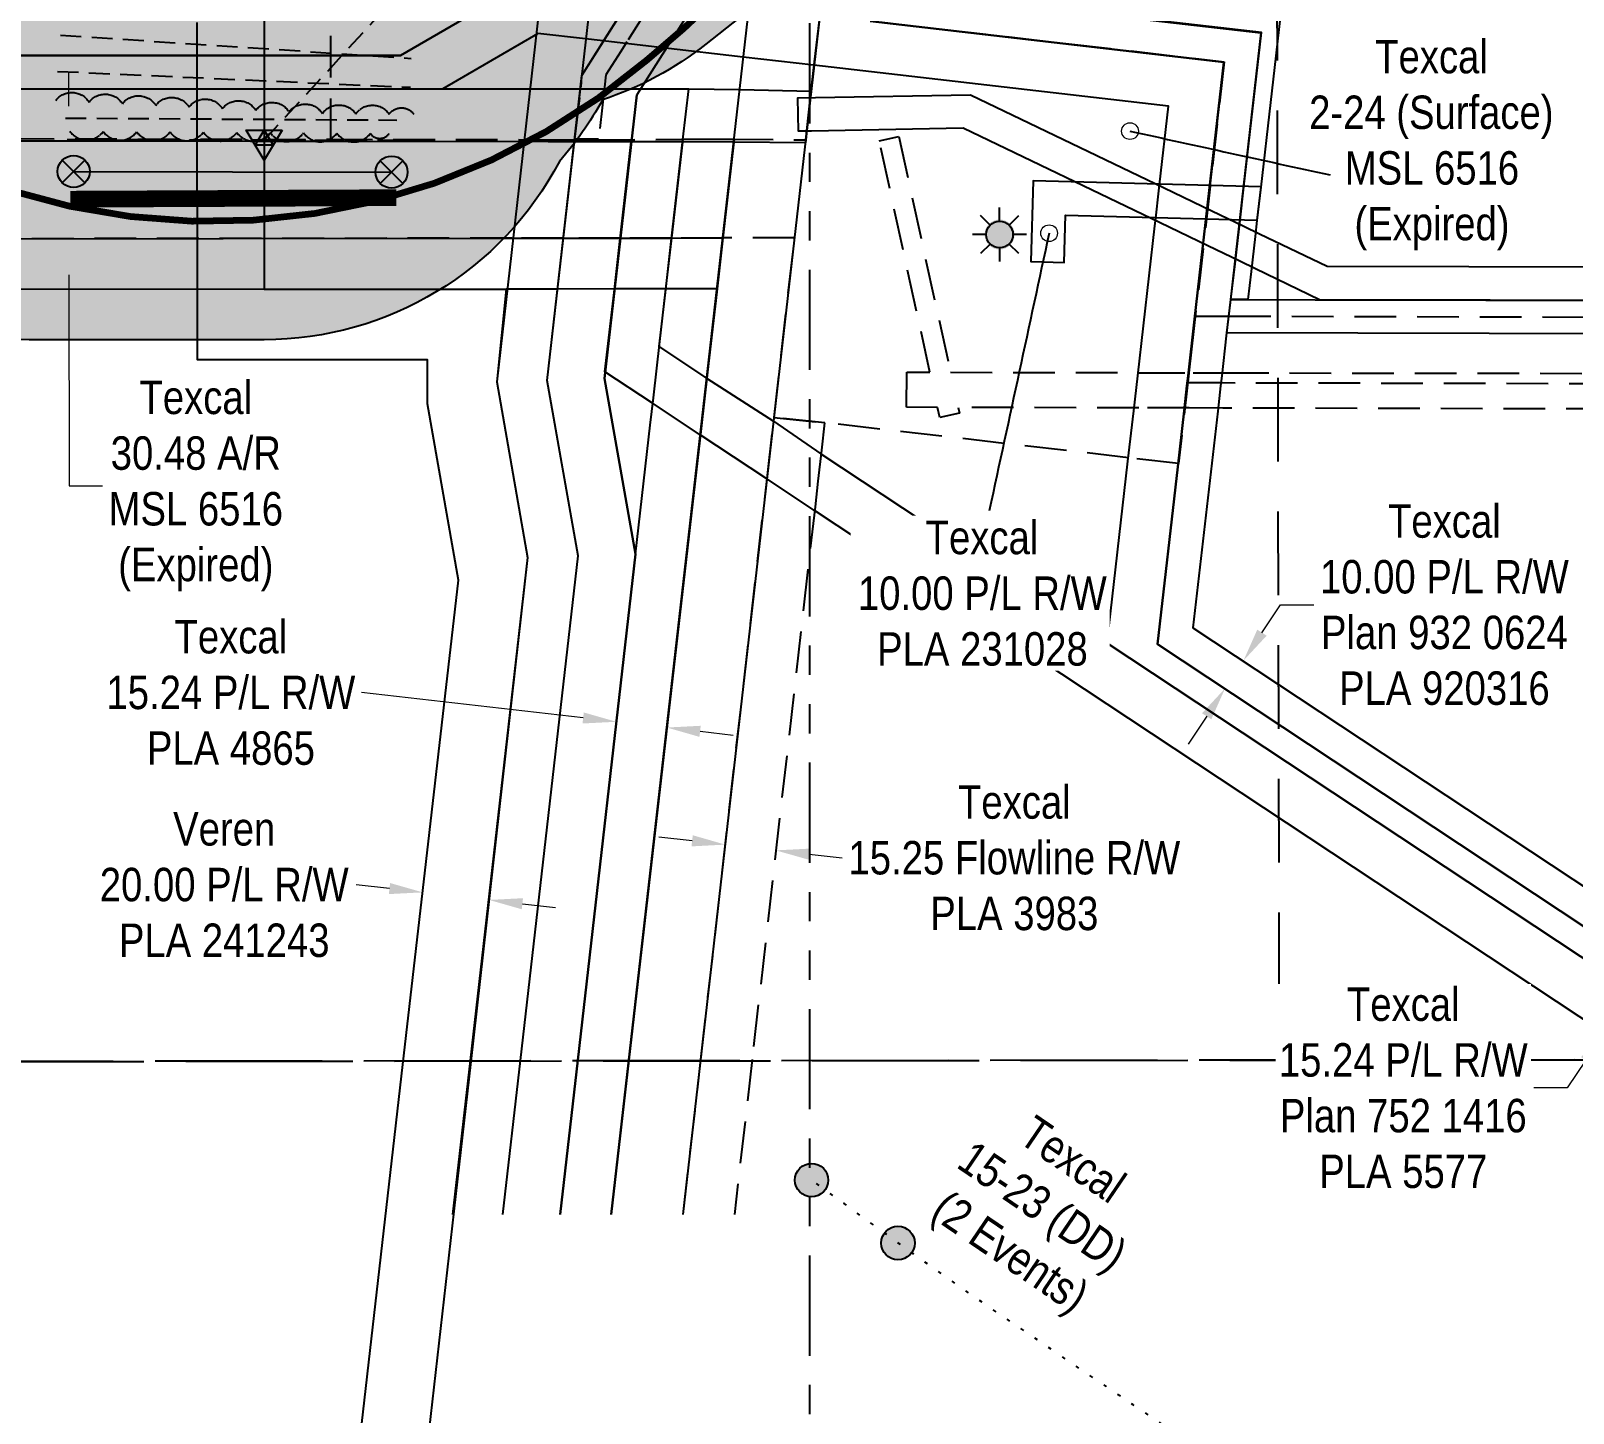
# Model space of a CAD drawing. Extents: x 9800 to 994249, y 5784337 to 6132765.
# Drawn here: x 508870.3 to 509331.9, y 6024641.9 to 6025055.5 of the extents above; entities that cross this region are included whole.
import ezdxf

# ---------------------------------------------------------------- set-up
doc = ezdxf.new("R2010")
doc.units = 0
doc.header["$LTSCALE"] = 5
doc.header["$PDSIZE"] = 0.5
for name, pattern in [('0', [1, 1, 0]), ('foc-ACCESSROAD', [3.75, 2.5, -1.25]), ('foc-BUFFER', [16.75, 15, -1.75]), ('foc-DOT', [1, 0.2, -0.8]), ('foc-DRILLPATH', [14.75, 6, -1.75, 1.75, -1.75, 1.75, -1.75]), ('foc-FLOWLINE', [3.75, 2.5, -1.25]), ('foc-LSD', [8, 5, -3]), ('foc-TIELINE', [1.875, 1.25, -0.625]), ('foc-UNSURVEYED', [12.5, 10, -2.5]), ('POWERLINE5', [7.8, 2.4, -0.6, 0.6, -0.6, 0.6, -0.6, 2.4]), ('UG_PIPE', [1.875, 1.25, -0.625])]:
    doc.linetypes.add(name, pattern=pattern)
doc.layers.get('Defpoints').update_dxf_attribs({"color": 9})
for name, color, linetype in [('ABADATA-DRILL-T', 8, 'Continuous'), ('AS-PIPE-UG', 44, 'UG_PIPE'), ('AS-POWER', 104, 'foc-POWER'), ('AS-POWER-EXISTING', 72, 'POWERLINE5'), ('AS-ROADS', 254, 'Continuous'), ('AUX-BUFFER', 7, 'foc-BUFFER'), ('C-AR', 13, 'foc-ACCESSROAD'), ('C-RW', 13, 'Continuous'), ('DETAIL-HZ-Existing', 8, 'foc-DOT'), ('DRILL-T', 8, 'Continuous'), ('F-AR', 190, 'foc-ACCESSROAD'), ('F-EZE', 190, 'foc-FLOWLINE'), ('F-FLOWLINE', 190, 'foc-FLOWLINE'), ('F-RW', 190, 'Continuous'), ('F-WS', 190, 'foc-ACCESSROAD'), ('L-MON', 1, 'Continuous'), ('L-SECTION-LSD', 7, 'foc-LSD'), ('L-TIE', 7, 'foc-TIELINE'), ('L-USEC', 7, 'foc-UNSURVEYED'), ('P-BUFFER-H 30m', 51, 'Continuous'), ('P-PDRILLPATH', 12, 'foc-DRILLPATH'), ('T-BUSH', 110, '0')]:
    doc.layers.add(name, color=color, linetype=linetype)
for name, color, linetype, lineweight in [('C-RW-T', 13, 'Continuous', 9), ('F-AR-T', 190, 'Continuous', 9), ('F-FLOWLINE-T', 190, 'Continuous', 9), ('F-RW-T', 190, 'Continuous', 9), ('F-WS-T', 190, 'Continuous', 9)]:
    doc.layers.add(name, color=color, linetype=linetype, lineweight=lineweight)
doc.styles.add('80CG', font='ARIALN.TTF', dxfattribs={"height": 10})
doc.styles.add('80L', font='ARIALN.TTF', dxfattribs={"height": 10})
doc.styles.add('foc-LtypeFont', font='ARIALN.TTF', dxfattribs={"height": 7.35})
doc.linetypes.add('foc-POWER', pattern='A,6,-1,["P",foc-LtypeFont,S=0.2,R=0,X=-0.625,Y=-0.75],-1.24,4', length=12.24)
doc.dimstyles.new('Compass 5 000', dxfattribs={"dimscale": 5, "dimtxt": 9, "dimasz": 2, "dimexe": 0.2, "dimexo": 0.0625, "dimgap": 0.5, "dimtad": 0, "dimtih": 1, "dimtoh": 1, "dimzin": 0, "dimdsep": 46, "dimtxsty": '80CG', "dimcen": 0.1, "dimse1": 1, "dimse2": 1, "dimclrd": 256, "dimclrt": 256, "dimaunit": 1, "dimadec": 4, "dimazin": 0, "dimtfac": 0.06, "dimtofl": 0, "dimtmove": 0, "dimatfit": 1, "dimfxl": 0.2, "dimtolj": 1, "dimtzin": 0, "dimlwd": -1, "dimarcsym": 0})

# ---------------------------------------------------------------- blocks, each defined once
blk = doc.blocks.new('POWERPOLE')
h = blk.add_hatch(color=255)
edge = h.paths.add_edge_path()
edge.add_arc((0, 0), 0.96, 0, 360)
at = {"linetype": 'Continuous'}
for p, q in [((0.679, -0.679), (-0.679, 0.679)), ((-0.679, -0.679), (0.679, 0.679))]:
    blk.add_line(p, q, dxfattribs=at)
blk.add_circle((0, 0), 0.96, dxfattribs=at)
blk = doc.blocks.new('*D483')
at = {"layer": 'Defpoints', "color": 0, "transparency": 16777216}
for p in [(509227.75, 6024858.76), (509263.73, 6024846.94), (509258.22, 6024838.61)]:
    blk.add_point(p, dxfattribs=at)
at = {"layer": 'F-RW-T', "transparency": 16777216}
for p, q in [((509238.78, 6024875.44), (509244.3, 6024883.78)), ((509244.3, 6024883.78), (509254.3, 6024883.78)), ((509222.24, 6024850.42), (509216.72, 6024842.08))]:
    blk.add_line(p, q, dxfattribs=at)
for points in [[(509237.39, 6024876.36), (509240.17, 6024874.52), (509233.27, 6024867.1)], [(509220.85, 6024851.34), (509223.63, 6024849.51), (509227.75, 6024858.76)]]:
    blk.add_solid(points, dxfattribs=at)
at = {"layer": 'F-RW-T', "transparency": 16777216, "insert": (509293.39, 6024883.78), "char_height": 10, "attachment_point": 5, "style": '80CG'}
blk.add_mtext('\\A1;Texcal\\P10.00 P/L R/W\\PPlan 932 0624\\PPLA 920316', dxfattribs=at)
blk = doc.blocks.new('*D484')
at = {"layer": 'Defpoints', "color": 0, "transparency": 16777216}
for p in [(509302.87, 6024809.06), (509298.46, 6024802.4), (509431.37, 6024724.05)]:
    blk.add_point(p, dxfattribs=at)
at = {"layer": 'F-RW-T', "transparency": 16777216}
for p, q in [((509436.89, 6024732.39), (509470.92, 6024783.83)), ((509470.92, 6024783.83), (509480.92, 6024783.83)), ((509421.44, 6024709.04), (509415.93, 6024700.7))]:
    blk.add_line(p, q, dxfattribs=at)
for points in [[(509435.5, 6024733.31), (509438.28, 6024731.47), (509431.37, 6024724.05)], [(509420.05, 6024709.96), (509422.83, 6024708.12), (509426.96, 6024717.38)]]:
    blk.add_solid(points, dxfattribs=at)
at = {"layer": 'F-RW-T', "transparency": 16777216, "insert": (509518.87, 6024783.83), "char_height": 10, "attachment_point": 5, "style": '80CG'}
blk.add_mtext('\\A1;Texcal\\P8.00 P/L R/W\\PPlan 922 1491\\PPLA 910421', dxfattribs=at)
blk = doc.blocks.new('*D486')
at = {"layer": 'Defpoints', "color": 0, "transparency": 16777216}
for p in [(509078.17, 6024812.02), (509075.44, 6024788.09), (509090.58, 6024786.37)]:
    blk.add_point(p, dxfattribs=at)
at = {"layer": 'F-FLOWLINE-T', "transparency": 16777216}
for p, q in [((509068.23, 6024813.15), (509058.3, 6024814.28)), ((509103.24, 6024809.16), (509113.18, 6024808.03))]:
    blk.add_line(p, q, dxfattribs=at)
for points in [[(509068.42, 6024814.81), (509068.04, 6024811.49), (509078.17, 6024812.02)], [(509103.43, 6024810.82), (509103.05, 6024807.51), (509093.31, 6024810.29)]]:
    blk.add_solid(points, dxfattribs=at)
at = {"layer": 'F-FLOWLINE-T', "transparency": 16777216, "insert": (509164.67, 6024808.03), "char_height": 10, "attachment_point": 5, "style": '80CG', "bg_fill": 3, "box_fill_scale": 1.1, "bg_fill_color": 256, "bg_fill_true_color": 13158600, "bg_fill_transparency": 0}
blk.add_mtext('\\A1;Texcal\\P15.25 Flowline R/W\\PPLA 3983', dxfattribs=at)
blk = doc.blocks.new('*D487')
at = {"layer": 'Defpoints', "color": 0, "transparency": 16777216}
for p in [(508995.93, 6025023.11), (508881.68, 6024992.49), (508995.96, 6024992.61)]:
    blk.add_point(p, dxfattribs=at)
at = {"layer": 'F-AR-T', "transparency": 16777216}
for p, q in [((508881.64, 6025033), (508881.63, 6025043)), ((508881.69, 6024982.49), (508881.75, 6024919.35)), ((508881.75, 6024919.35), (508891.75, 6024919.35))]:
    blk.add_line(p, q, dxfattribs=at)
for points in [[(508883.31, 6025033), (508879.97, 6025033), (508881.65, 6025023)], [(508883.36, 6024982.49), (508880.02, 6024982.49), (508881.68, 6024992.49)]]:
    blk.add_solid(points, dxfattribs=at)
at = {"layer": 'F-AR-T', "transparency": 16777216, "insert": (508919.67, 6024919.35), "char_height": 10, "attachment_point": 5, "style": '80CG'}
blk.add_mtext('\\A1;Texcal\\P30.48 A/R\\PMSL 6516\\P(Expired)', dxfattribs=at)
blk = doc.blocks.new('*D488')
at = {"layer": 'Defpoints', "color": 0, "transparency": 16777216}
for p in [(509060.67, 6024847.05), (509035.99, 6024765.11), (509051.11, 6024763.39)]:
    blk.add_point(p, dxfattribs=at)
at = {"layer": 'F-RW-T', "transparency": 16777216}
for p, q in [((509035.61, 6024849.92), (508969.26, 6024857.5)), ((509070.61, 6024845.92), (509080.54, 6024844.78))]:
    blk.add_line(p, q, dxfattribs=at)
for points in [[(509035.8, 6024851.57), (509035.42, 6024848.26), (509045.55, 6024848.78)], [(509070.8, 6024847.58), (509070.42, 6024844.26), (509060.67, 6024847.05)]]:
    blk.add_solid(points, dxfattribs=at)
at = {"layer": 'F-RW-T', "transparency": 16777216, "insert": (508930.17, 6024857.5), "char_height": 10, "attachment_point": 5, "style": '80CG'}
blk.add_mtext('\\A1;Texcal\\P15.24 P/L R/W\\PPLA 4865', dxfattribs=at)
blk = doc.blocks.new('*D491')
at = {"layer": 'Defpoints', "color": 0, "transparency": 16777216}
for p in [(509320.96, 6024974.95), (509337.43, 6024974.92), (509320.94, 6024964.9)]:
    blk.add_point(p, dxfattribs=at)
at = {"layer": 'F-RW-T', "transparency": 16777216}
for p, q in [((509327.66, 6025088.99), (509337.66, 6025088.99)), ((509337.66, 6025088.99), (509337.47, 6024994.92)), ((509337.45, 6024984.92), (509337.47, 6024994.92)), ((509337.38, 6024954.87), (509337.36, 6024944.87))]:
    blk.add_line(p, q, dxfattribs=at)
for points in [[(509335.78, 6024984.92), (509339.11, 6024984.91), (509337.43, 6024974.92)], [(509335.72, 6024954.87), (509339.05, 6024954.86), (509337.4, 6024964.87)]]:
    blk.add_solid(points, dxfattribs=at)
at = {"layer": 'F-RW-T', "transparency": 16777216, "insert": (509288.57, 6025088.99), "char_height": 10, "attachment_point": 5, "style": '80CG'}
blk.add_mtext('\\A1;Texcal\\P10.00 P/L R/W\\PPlan 932 1857\\PPLA 930314', dxfattribs=at)
blk = doc.blocks.new('GAS')
h = blk.add_hatch(color=255)
h.dxf.hatch_style = 1
edge = h.paths.add_edge_path()
edge.add_arc((0, 0), 0.9, 0, 360)
for p, q in [((-0.571, 0.571), (-1.142, 1.142)), ((0, 0.808), (0, 1.616)), ((0.571, 0.571), (1.142, 1.142)), ((-0.808, 0), (-1.616, 0)), ((1.616, 0), (0.808, 0)), ((-0.571, -0.571), (-1.142, -1.142)), ((0, -0.808), (0, -1.616)), ((1.142, -1.142), (0.571, -0.571))]:
    blk.add_line(p, q)
blk.add_circle((0, 0), 0.8)
blk = doc.blocks.new('BH-Existing')
at = {"layer": 'ABADATA-DRILL-T'}
h = blk.add_hatch(color=256, dxfattribs=at)
h.dxf.hatch_style = 1
edge = h.paths.add_edge_path()
edge.add_arc((0, 0), 0.5, 0, 360)
blk.add_circle((0, 0), 0.5, dxfattribs=at)
blk = doc.blocks.new('*D464')
at = {"layer": 'Defpoints', "color": 0, "transparency": 16777216}
for p in [(509349.61, 6024768.56), (509352.11, 6024766.91), (509343.71, 6024754.21)]:
    blk.add_point(p, dxfattribs=at)
at = {"layer": 'F-RW-T', "transparency": 16777216}
for p, q in [((509355.13, 6024776.9), (509360.64, 6024785.24)), ((509335.69, 6024747.53), (509330.17, 6024739.19)), ((509330.17, 6024739.19), (509320.17, 6024739.19))]:
    blk.add_line(p, q, dxfattribs=at)
for points in [[(509353.74, 6024777.82), (509356.52, 6024775.98), (509349.61, 6024768.56)], [(509334.3, 6024748.44), (509337.08, 6024746.61), (509341.21, 6024755.86)]]:
    blk.add_solid(points, dxfattribs=at)
at = {"layer": 'F-RW-T', "transparency": 16777216, "insert": (509281.09, 6024739.19), "char_height": 10, "attachment_point": 5, "style": '80CG', "bg_fill": 3, "box_fill_scale": 1.1, "bg_fill_color": 256, "bg_fill_true_color": 13158600, "bg_fill_transparency": 0}
blk.add_mtext('\\A1;Texcal\\P15.24 P/L R/W\\PPlan 752 1416\\PPLA 5577', dxfattribs=at)
blk = doc.blocks.new('TRIA')
blk.add_hatch(color=255).paths.add_polyline_path([(-0.041, 1.521), (-1.475, -0.867), (1.392, -0.867)])
blk = doc.blocks.new('Hybrid_RC')
at = {"color": 4}
for points in [[(1.08, 0.6), (0, -1.2), (-1.08, 0.6)], [(0, 0.6), (0.54, -0.3), (-0.54, -0.3)]]:
    blk.add_lwpolyline(points, close=True, dxfattribs=at)
at = {"rotation": 180}
blk.add_blockref('TRIA', (-0.041, -0.067), dxfattribs=at)
blk = doc.blocks.new('*D709')
at = {"layer": 'C-RW-T', "transparency": 16777216}
for p, q in [((508977.64, 6024798.87), (508967.71, 6024800)), ((509017.42, 6024794.32), (509027.36, 6024793.19))]:
    blk.add_line(p, q, dxfattribs=at)
at = {"layer": 'C-RW-T', "linetype": 'Continuous', "transparency": 16777216}
for points in [[(508977.83, 6024800.52), (508977.45, 6024797.21), (508987.58, 6024797.73)], [(509017.61, 6024795.98), (509017.23, 6024792.67), (509007.49, 6024795.46)]]:
    blk.add_solid(points, dxfattribs=at)
at = {"layer": 'Defpoints', "color": 0, "linetype": 'Continuous', "transparency": 16777216}
for p in [(508987.58, 6024797.73), (508986.4, 6024787.43), (509006.31, 6024785.15)]:
    blk.add_point(p, dxfattribs=at)
at = {"layer": 'C-RW-T', "linetype": 'Continuous', "transparency": 16777216, "insert": (508928.17, 6024800), "char_height": 10, "attachment_point": 5, "style": '80CG'}
blk.add_mtext('\\A1;Veren\\P20.00 P/L R/W\\PPLA 241243', dxfattribs=at)

msp = doc.modelspace()

# ---------------------------------------------------------------- hatches: boundary and pattern name
at = {"layer": 'P-BUFFER-H 30m', "lineweight": -2}
h = msp.add_hatch(color=256, dxfattribs=at)
h.dxf.hatch_style = 1
edge = h.paths.add_edge_path()
edge.add_line((508796.629, 6024997.873), (508718.866, 6025088.408))
edge.add_arc((508794.684, 6025153.53), 99.947, 130.66013, 220.66013, ccw=False)
edge.add_line((508729.562, 6025229.348), (508806.438, 6025295.379))
edge.add_arc((508871.56, 6025219.561), 99.947, 114.98376, 130.66013, ccw=False)
edge.add_line((508829.347, 6025310.155), (508836.594, 6025316.38))
edge.add_arc((508936.012, 6025326.641), 99.947, 81.18932, 185.89233, ccw=False)
edge.add_line((508951.321, 6025425.408), (509076.477, 6025406.009))
edge.add_arc((509061.168, 6025307.242), 99.947, -6.53944, 81.18932, ccw=False)
edge.add_line((509160.464, 6025295.859), (509143.195, 6025145.217))
edge.add_arc((509043.899, 6025156.599), 99.947, 308.43768, 353.46056, ccw=False)
edge.add_line((509106.032, 6025078.313), (509072.294, 6025051.536))
edge.add_arc((509010.161, 6025129.822), 99.947, 288.19361, 308.43768, ccw=False)
edge.add_arc((508953.51, 6025082.522), 99.947, 318.62822, 331.52658, ccw=False)
edge.add_arc((508940.084, 6025063.042), 99.947, 270.03925, 332.22289, ccw=False)
edge.add_line((508940.153, 6024963.095), (508872.515, 6024963.049))
edge.add_arc((508872.447, 6025062.995), 99.947, 220.66013, 270.03925, ccw=False)

# ---------------------------------------------------------------- linework, layer by layer
at = {"layer": 'AS-PIPE-UG', "flags": 128}
for points in [[(508879.157, 6025054.256), (508984.154, 6025047.31)], [(508878.314, 6025043.41), (508983.932, 6025038.64)], [(508880.627, 6025029.451), (508979.806, 6025028.83)], [(508980.313, 6025022.721), (508881.13, 6025022.955)]]:
    msp.add_lwpolyline(points, dxfattribs=at)
at = {"layer": 'AS-POWER', "flags": 128}
msp.add_lwpolyline([(508883.105, 6025013.431), (508978.278, 6025013.282)], dxfattribs=at)
at = {"layer": 'AS-ROADS', "const_width": 4.997, "flags": 128}
msp.add_lwpolyline([(508882.09, 6025005.155), (508979.701, 6025005.615)], dxfattribs=at)
at = {"layer": 'AUX-BUFFER', "color": 251, "linetype": 'foc-BUFFER', "const_width": 1.999, "flags": 128}
msp.add_lwpolyline([(508727.893, 6025235.05, 0.2273317), (508772.758, 6025068.139, 0.4142136), (509054.639, 6025046.747), (509065.807, 6025056.339, 0.4142136), (509087.199, 6025338.22, 0.4142136), (508805.318, 6025359.612), (508794.15, 6025350.02, 0.0847994), (508751.198, 6025298.184, 0.0847994)], format="xyb", dxfattribs=at)
at = {"layer": 'C-AR', "lineweight": -2}
msp.add_lwpolyline([(509076.706, 6025267.27), (509080.919, 6025304.18), (509061.168, 6025307.242), (509043.899, 6025156.599), (509010.161, 6025129.822), (509007.18, 6025103.639), (508988.342, 6025092.692), (508940.074, 6025078.599), (508940.112, 6025022.823), (508960.101, 6025022.837), (508960.073, 6025063.614), (508996.28, 6025074.186), (509015.903, 6025085.588), (509025.013, 6025084.729), (509029.084, 6025119.321), (509062.815, 6025146.092)], close=True, dxfattribs=at)
at = {"layer": 'C-RW', "linetype": 'Continuous'}
for points in [[(508947.352, 6024445.753), (508981.686, 6024746.191), (508998.254, 6024891.169), (508989.016, 6024943.912), (508989.007, 6024957.108), (508920.174, 6024957.058), (508920.157, 6024977), (508920.144, 6024992.228), (508920.118, 6025022.8), (508920.105, 6025038.031), (508920.097, 6025048.026), (508920.088, 6025058.02)], [(508940.148, 6025058.027), (508940.152, 6025048.033), (508940.157, 6025038.039), (508940.143, 6025022.806), (508940.143, 6024992.248), (508940.144, 6024978.189), (509012.614, 6024978.262), (509009.732, 6024950.486), (509018.992, 6024897.963), (509001.935, 6024746.246), (508967.438, 6024443.413)]]:
    msp.add_lwpolyline(points, dxfattribs=at)
at = {"layer": 'DETAIL-HZ-Existing', "flags": 128}
for points in [[(509635.378, 6024354.631), (509635.368, 6024354.641), (509635.267, 6024354.84), (509635.106, 6024355.44), (509635.034, 6024356.4), (509635.022, 6024357.21), (509635.132, 6024357.5), (509635.312, 6024357.431), (509635.302, 6024357.15), (509635.203, 6024356.76), (509635.364, 6024356.241), (509635.726, 6024355.511), (509636.078, 6024354.642), (509636.349, 6024353.793), (509636.431, 6024352.993), (509636.193, 6024352.262), (509635.544, 6024351.481), (509634.636, 6024350.499), (509633.459, 6024349.247), (509631.972, 6024347.883), (509630.784, 6024346.781), (509630.116, 6024345.9), (509629.597, 6024345.278), (509629.508, 6024345.138), (509629.827, 6024345.399), (509630.206, 6024345.91), (509630.585, 6024346.58), (509630.963, 6024347.231), (509631.332, 6024347.862), (509631.74, 6024348.553), (509632.379, 6024349.464), (509633.116, 6024350.466), (509633.755, 6024351.157), (509634.394, 6024351.789), (509635.041, 6024352.82), (509635.509, 6024353.971), (509635.697, 6024354.721), (509635.887, 6024354.932), (509636.387, 6024354.873), (509636.927, 6024354.904), (509636.566, 6024355.193), (509635.615, 6024355.921), (509634.172, 6024357.078), (509632.219, 6024358.604), (509629.705, 6024360.489), (509626.551, 6024362.652), (509622.776, 6024365.094), (509618.5, 6024367.965), (509613.842, 6024371.385), (509608.904, 6024375.285), (509603.615, 6024379.444), (509598.046, 6024383.682), (509592.257, 6024388.1), (509586.227, 6024392.737), (509579.897, 6024397.514), (509573.187, 6024402.35), (509565.847, 6024407.334), (509558.416, 6024412.179), (509550.696, 6024417.113), (509542.816, 6024422.046), (509534.765, 6024427.089), (509526.594, 6024432.252), (509518.413, 6024437.465), (509510.202, 6024442.698), (509502.041, 6024447.95), (509493.88, 6024453.233), (509485.639, 6024458.486), (509477.408, 6024463.659), (509469.067, 6024468.771), (509460.737, 6024473.784), (509452.376, 6024478.766), (509444.026, 6024483.748), (509435.695, 6024488.731), (509427.355, 6024493.693), (509419.074, 6024498.716), (509410.903, 6024503.979), (509402.842, 6024509.402), (509394.78, 6024514.825), (509386.729, 6024520.218), (509378.587, 6024525.591), (509370.436, 6024530.924), (509362.295, 6024536.257), (509354.243, 6024541.72), (509346.292, 6024547.213), (509338.28, 6024552.676), (509330.299, 6024558.299), (509322.036, 6024564.112), (509313.935, 6024569.465), (509305.764, 6024574.748), (509297.613, 6024580.111), (509289.481, 6024585.453), (509281.35, 6024590.776), (509273.209, 6024596.049), (509265.038, 6024601.312), (509256.867, 6024606.655), (509248.795, 6024612.058), (509240.734, 6024617.481), (509232.652, 6024622.894), (509224.551, 6024628.277), (509216.44, 6024633.63), (509208.338, 6024639.013), (509200.227, 6024644.396), (509192.156, 6024649.819), (509184.124, 6024655.272), (509176.053, 6024660.775), (509168.021, 6024666.238), (509159.97, 6024671.711), (509151.968, 6024677.214), (509144.006, 6024682.778), (509136.074, 6024688.411), (509128.172, 6024694.094), (509120.32, 6024699.798), (509113.71, 6024704.614), (509103.985, 6024711.634)], [(509635.378, 6024354.631), (509635.368, 6024354.641), (509635.267, 6024354.84), (509635.106, 6024355.44), (509635.034, 6024356.4), (509635.022, 6024357.21), (509635.132, 6024357.5), (509635.312, 6024357.431), (509635.302, 6024357.15), (509635.203, 6024356.76), (509635.364, 6024356.241), (509635.726, 6024355.511), (509636.078, 6024354.642), (509636.349, 6024353.793), (509636.431, 6024352.993), (509636.193, 6024352.262), (509635.544, 6024351.481), (509634.636, 6024350.499), (509633.459, 6024349.247), (509631.972, 6024347.883), (509630.784, 6024346.781), (509630.116, 6024345.9), (509629.597, 6024345.278), (509629.508, 6024345.138), (509629.827, 6024345.399), (509630.206, 6024345.91), (509630.585, 6024346.58), (509630.963, 6024347.231), (509631.332, 6024347.862), (509631.74, 6024348.553), (509632.379, 6024349.464), (509633.116, 6024350.466), (509633.755, 6024351.157), (509634.394, 6024351.789), (509635.041, 6024352.82), (509635.509, 6024353.971), (509635.697, 6024354.721), (509635.887, 6024354.932), (509636.387, 6024354.873), (509636.927, 6024354.904), (509636.566, 6024355.193), (509635.615, 6024355.921), (509634.172, 6024357.078), (509632.219, 6024358.604), (509629.705, 6024360.489), (509626.551, 6024362.652), (509622.776, 6024365.094), (509618.5, 6024367.965), (509613.842, 6024371.385), (509608.904, 6024375.285), (509603.615, 6024379.444), (509598.046, 6024383.682), (509592.257, 6024388.1), (509586.227, 6024392.737), (509579.897, 6024397.514), (509573.187, 6024402.35), (509565.847, 6024407.334), (509558.416, 6024412.179), (509550.696, 6024417.113), (509542.816, 6024422.046), (509534.765, 6024427.089), (509526.594, 6024432.252), (509518.413, 6024437.465), (509510.202, 6024442.698), (509502.041, 6024447.95), (509493.88, 6024453.233), (509485.639, 6024458.486), (509477.408, 6024463.659), (509469.067, 6024468.771), (509460.737, 6024473.784), (509452.376, 6024478.766), (509444.026, 6024483.748), (509435.695, 6024488.731), (509427.355, 6024493.693), (509419.074, 6024498.716), (509410.903, 6024503.979), (509402.842, 6024509.402), (509394.78, 6024514.825), (509386.729, 6024520.218), (509378.587, 6024525.591), (509370.436, 6024530.924), (509362.295, 6024536.257), (509354.243, 6024541.72), (509346.292, 6024547.213), (509338.28, 6024552.676), (509330.299, 6024558.299), (509322.036, 6024564.112), (509313.935, 6024569.465), (509305.764, 6024574.748), (509297.613, 6024580.111), (509289.481, 6024585.453), (509281.35, 6024590.776), (509273.209, 6024596.049), (509265.038, 6024601.312), (509256.867, 6024606.655), (509248.795, 6024612.058), (509240.734, 6024617.481), (509232.652, 6024622.894), (509224.551, 6024628.277), (509216.44, 6024633.63), (509208.338, 6024639.013), (509200.227, 6024644.396), (509192.156, 6024649.819), (509184.124, 6024655.272), (509176.053, 6024660.775), (509168.021, 6024666.238), (509159.97, 6024671.711), (509151.968, 6024677.214), (509144.006, 6024682.778), (509129.845, 6024692.798)]]:
    msp.add_lwpolyline(points, dxfattribs=at)
at = {"layer": 'F-AR'}
for points in [[(509055.739, 6025063.438), (509048.654, 6025052.231), (509046.852, 6025049.381), (509042.438, 6025042.398), (509042.015, 6025038.702), (509042.015, 6025038.702), (509040.23, 6025023.128), (509033.081, 6025023.125), (509034.976, 6025038.7), (509035.253, 6025042.209), (509041.845, 6025052.638), (509050.734, 6025066.702)], [(509761.175, 6024949.063), (509673.909, 6024949.243), (509673.364, 6024949.241), (509643.747, 6024949.166), (509643.221, 6024949.168), (509226.677, 6024950.165), (509216.624, 6024950.188), (509216.967, 6024953.187), (509218.909, 6024970.176), (509228.962, 6024970.152), (509356.904, 6024969.846), (509366.9, 6024969.822), (509603.361, 6024969.257), (509620.903, 6024969.215), (509623.355, 6024969.21), (509631.399, 6024969.19), (509643.179, 6024969.161), (509643.745, 6024969.16), (509673.322, 6024969.235), (509673.905, 6024969.236), (509761.095, 6024969.057)]]:
    msp.add_lwpolyline(points, dxfattribs=at)
at = {"layer": 'F-EZE'}
msp.add_lwpolyline([(509623.566, 6024941.684), (509227.099, 6024942.665), (509217.046, 6024942.69), (509201.969, 6024942.725), (509147.858, 6024942.855), (509148.241, 6024941.107), (509142.382, 6024939.823), (509141.714, 6024942.869), (509132.427, 6024942.892), (509132.453, 6024953.388), (509139.41, 6024953.372), (509124.238, 6025022.597), (509130.098, 6025023.881), (509145.554, 6024953.357), (509203.169, 6024953.242), (509218.246, 6024953.195), (509228.299, 6024953.192), (509623.62, 6024952.603)], dxfattribs=at)
at = {"layer": 'F-FLOWLINE'}
msp.add_lwpolyline([(509065.562, 6024701.352), (509070.842, 6024747.701), (509090.754, 6024922.508), (509092.724, 6024939.8), (509107.884, 6024938.282), (509106.947, 6024930.049), (509105.892, 6024920.784), (509105.014, 6024913.075), (509086.181, 6024747.742), (509080.896, 6024701.352)], dxfattribs=at)
at = {"layer": 'F-RW', "flags": 128}
for points in [[(509120.481, 6025652.103), (509062.815, 6025146.092), (509028.971, 6025119.5), (509009.732, 6024950.486), (509018.992, 6024897.963), (509001.786, 6024747.377), (508996.527, 6024701.352)], [(509011.609, 6024701.352), (509016.872, 6024747.418), (509034.125, 6024898.419), (509024.864, 6024950.94), (509043.155, 6025111.628), (509076.865, 6025138.382), (509135.564, 6025652.126)], [(509152.66, 6025652.152), (509152.625, 6025651.846), (509089.065, 6025095.565), (509051.686, 6025036.424), (509042.016, 6024951.465), (509051.277, 6024898.94), (509033.97, 6024747.464), (509028.701, 6024701.352)], [(509028.701, 6024701.352), (509033.97, 6024747.464), (509051.277, 6024898.94), (509042.016, 6024951.465), (509051.686, 6025036.424)]]:
    msp.add_lwpolyline(points, dxfattribs=at)
at = {"layer": 'F-RW'}
for points in [[(509174.119, 6025652.185), (509173.804, 6025649.426), (509065.48, 6024701.352)], [(509018.845, 6025070.231), (508980.954, 6025048.17), (508841.175, 6025048.119), (508656.736, 6025048.052), (508622.942, 6025048.039), (508622.949, 6025038.045), (508615.783, 6025038.042), (508607.958, 6025038.04), (508607.942, 6025058.028)], [(508841.176, 6025048.119), (508980.954, 6025048.17), (509018.845, 6025070.231)], [(509122.663, 6025068.33), (509238.483, 6025054.984), (509231.767, 6024996.237), (509230.566, 6024985.724), (509229.255, 6024974.257), (509228.685, 6024969.266), (509228.113, 6024964.266), (509226.741, 6024952.267), (509226.398, 6024949.268), (509225.54, 6024941.767), (509218.126, 6024876.909), (509413.741, 6024747.485)], [(509244.203, 6025059.466), (509238.405, 6025008.757), (509237.265, 6024998.783), (509236.722, 6024994.034), (509235.521, 6024983.522), (509234.562, 6024975.13), (509229.446, 6024975.141), (509230.753, 6024985.815), (509231.954, 6024996.328), (509232.25, 6024998.918), (509233.39, 6025008.891), (509238.67, 6025055.075), (509122.85, 6025068.421)], [(509121.531, 6025058.397), (509227.416, 6025046.197), (509223.172, 6025009.068), (509222.23, 6025000.824), (509222.032, 6024999.095), (509221.028, 6024990.312), (509218.626, 6024969.29), (509216.683, 6024952.294), (509216.34, 6024949.291), (509215.482, 6024941.792), (509213.567, 6024925.039), (509207.499, 6024871.956), (509395.706, 6024747.435)], [(509395.706, 6024747.436), (509207.499, 6024871.956), (509213.567, 6024925.039), (509215.482, 6024941.792), (509216.34, 6024949.291), (509216.683, 6024952.291), (509218.626, 6024969.29), (509221.028, 6024990.312), (509222.23, 6025000.824), (509227.416, 6025046.197), (509121.531, 6025058.397)], [(509381.275, 6024747.395), (509192.453, 6024872.322), (509198.674, 6024926.755), (509200.397, 6024941.827), (509201.597, 6024952.339), (509206.725, 6024997.193), (509206.989, 6024999.497), (509207.927, 6025007.704), (509208.129, 6025009.47), (509210.821, 6025033.021), (509104.692, 6025045.25), (509083.507, 6025047.691), (509059.44, 6025050.464), (509048.425, 6025051.733), (509040.704, 6025052.623), (509036.305, 6025053.13), (509022.082, 6025054.768), (509020.748, 6025053.991), (508993.592, 6025038.18), (508841.195, 6025038.125)], [(508841.194, 6025038.125), (508993.592, 6025038.18), (509019.04, 6025038.189), (509034.74, 6025038.195), (509041.782, 6025038.197), (509051.836, 6025038.201), (509067.17, 6025038.207), (509065.373, 6025022.975), (509061.895, 6024992.493), (509060.153, 6024977.265), (509058.302, 6024961.082), (509072.565, 6024951.645), (509092.56, 6024938.754), (509106.79, 6024928.997), (509192.453, 6024872.322), (509381.274, 6024747.396)], [(509358.165, 6024974.875), (509256.053, 6024975.086), (509236.888, 6024984.306), (509232.122, 6024986.599), (509222.59, 6024991.184), (509208.294, 6024998.061), (509149.403, 6025026.389), (509103.976, 6025025.56), (509100.073, 6025025.488), (509099.891, 6025035.475), (509105.116, 6025035.57), (509151.593, 6025036.42), (509209.495, 6025008.567), (509223.79, 6025001.69), (509233.323, 6024997.105), (509238.088, 6024994.813), (509258.341, 6024985.069), (509343.134, 6024984.894)], [(509353.777, 6024747.321), (509104.856, 6024912.014), (509090.589, 6024921.453), (509070.631, 6024934.658), (509056.365, 6024944.107), (509042.134, 6024953.531), (509044.852, 6024977.245), (509046.597, 6024992.477), (509050.02, 6025022.345), (509043.772, 6025022.351), (509036.841, 6025022.358), (509025.723, 6025022.37), (508848.653, 6025022.556)], [(509028.701, 6024701.352), (509033.97, 6024747.464), (509051.277, 6024898.94), (509055.688, 6024937.546), (509056.626, 6024945.759), (509058.605, 6024962.597), (509060.296, 6024977.452), (509062.028, 6024992.673), (509065.496, 6025023.138), (509080.791, 6025023.144), (509077.311, 6024992.688), (509075.577, 6024977.464), (509072.825, 6024953.428), (509070.898, 6024936.557), (509049.297, 6024747.506), (509044.024, 6024701.352)], [(509237.4, 6024998.881), (509238.537, 6025008.855), (509170.277, 6025010.679), (509169.633, 6024986.564), (509179.628, 6024986.258), (509180.007, 6025000.416), (509237.397, 6024998.882)], [(509761.115, 6024964.058), (509673.246, 6024964.239), (509643.103, 6024964.162), (509631.287, 6024964.19), (509620.791, 6024964.216), (509228.305, 6024965.155), (509228.876, 6024970.152), (509229.446, 6024975.141), (509234.473, 6024975.131), (509254.687, 6024975.089), (509356.8, 6024974.878), (509366.796, 6024974.858), (509603.3, 6024974.371), (509613.29, 6024974.35), (509620.842, 6024974.299), (509623.293, 6024974.283), (509631.338, 6024974.229), (509643.082, 6024974.151), (509673.225, 6024974.226), (509761.076, 6024974.045)]]:
    msp.add_lwpolyline(points, dxfattribs=at)
for points in [[(509102.557, 6025025.749), (509102.219, 6025022.901), (509102.123, 6025022.065), (509080.686, 6025022.23), (509080.686, 6025022.23), (509065.34, 6025022.347), (509065.34, 6025022.347), (509045.656, 6025022.349), (509025.149, 6025022.371), (508841.429, 6025022.63), (508656.688, 6025022.56), (508656.659, 6025038.054), (508843.938, 6025038.126), (508993.592, 6025038.18), (509021.435, 6025038.19), (509037.856, 6025038.196), (509048.486, 6025038.2), (509057.633, 6025038.204), (509067.17, 6025038.207), (509082.49, 6025038.014), (509103.898, 6025037.52), (509103.698, 6025035.763), (509102.557, 6025025.749)], [(509077.384, 6024993.555), (509075.649, 6024978.323), (509060.317, 6024978.311), (509045.016, 6024978.292), (509027.884, 6024978.274), (509012.614, 6024978.262), (508841.477, 6024978.089), (508749.348, 6024977.998), (508749.333, 6024993.229), (508841.447, 6024993.32), (509014.26, 6024993.49), (509029.644, 6024993.506), (509046.761, 6024993.524), (509062.059, 6024993.539), (509077.384, 6024993.555)]]:
    msp.add_lwpolyline(points, close=True, dxfattribs=at)
at = {"layer": 'F-WS'}
for points in [[(509106.486, 6025060.244), (509227.513, 6025046.298), (509213.843, 6024926.073), (509213.773, 6024926.081), (509213.773, 6024926.081), (509213.773, 6024926.081), (509213.773, 6024926.081), (509198.88, 6024927.797), (509107.934, 6024938.276), (509092.766, 6024939.795), (509098.891, 6024993.571), (509077.426, 6024993.55), (509062.1, 6024993.535), (509046.803, 6024993.519), (509029.686, 6024993.502), (509014.302, 6024993.486), (508841.489, 6024993.315), (508749.375, 6024993.225), (508628.188, 6024993.369), (508623.19, 6024993.376), (508607.959, 6024993.394), (508441.395, 6024993.6)], [(508533.426, 6025023.82), (508608.096, 6025023.852), (508622.96, 6025023.855), (508630.034, 6025023.858), (508658.565, 6025023.869), (508940.041, 6025023.063), (508960.019, 6025023.077), (509028.709, 6025022.961), (509038.598, 6025022.965), (509038.598, 6025022.965), (509038.598, 6025022.965), (509079.961, 6025023.143), (509102.219, 6025022.901), (509102.557, 6025025.749), (509103.698, 6025035.763), (509104.098, 6025039.277), (509104.897, 6025046.292), (509106.486, 6025060.244)]]:
    msp.add_lwpolyline(points, dxfattribs=at)
at = {"layer": 'L-SECTION-LSD', "flags": 128}
msp.add_lwpolyline([(509242.287, 6025551.703), (509243.908, 6024747.893)], dxfattribs=at)
at = {"layer": 'L-TIE', "flags": 128}
msp.add_lwpolyline([(508940.112, 6025022.823), (508977.145, 6025063.067)], dxfattribs=at)
at = {"layer": 'L-USEC'}
for p, q in [((508041.643, 6024746.266), (509644.967, 6024747.932)), ((509644.967, 6024747.932), (508041.643, 6024746.266))]:
    msp.add_line(p, q, dxfattribs=at)
at = {"layer": 'P-BUFFER-H 30m', "lineweight": -2}
msp.add_lwpolyline([(508796.629, 6024997.873), (508718.866, 6025088.408, -0.4142136), (508729.562, 6025229.348), (508806.438, 6025295.379, -0.0685079), (508829.347, 6025310.155), (508836.594, 6025316.38, -0.4915355), (508951.321, 6025425.408), (509076.477, 6025406.009, -0.4026502), (509160.464, 6025295.859), (509143.195, 6025145.217, -0.1990161), (509106.032, 6025078.313), (509072.294, 6025051.536, -0.0885619), (509041.367, 6025034.872, -0.0563392), (509028.514, 6025016.463, -0.2781876), (508940.153, 6024963.095), (508872.515, 6024963.049, -0.2188541)], format="xyb", close=True, dxfattribs=at)
at = {"layer": 'P-PDRILLPATH', "flags": 128}
msp.add_lwpolyline([(508931.84, 6025204.778), (509103.342, 6025475.142), (509103.333, 6024011.264), (509229.329, 6023168.332)], dxfattribs=at)
at = {"layer": 'T-BUSH', "flags": 128}
for points in [[(508877.747, 6025034.725, -0.5205671), (508887.724, 6025034.232, -0.5205671), (508897.701, 6025033.739, -0.5205671), (508907.678, 6025033.246, -0.5205671), (508917.655, 6025032.753, -0.5205671), (508927.632, 6025032.26, -0.5205671), (508937.609, 6025031.767, -0.5205671), (508947.587, 6025031.274, -0.5205671), (508957.564, 6025030.782, -0.5205671), (508967.553, 6025030.704, -0.5205671), (508977.542, 6025030.625, -0.5205671), (508984.913, 6025030.567, -0.5205671)], [(508881.987, 6025025.489, 0.5205671), (508891.976, 6025025.417, 0.5205671), (508901.965, 6025025.345, 0.5205671), (508911.954, 6025025.273, 0.5205671), (508921.943, 6025025.201, 0.5205671), (508931.932, 6025025.129, 0.5205671), (508941.921, 6025025.057, 0.5205671), (508951.91, 6025024.985, 0.5205671), (508961.899, 6025024.912, 0.5205671), (508971.888, 6025024.84, 0.5205671), (508977.527, 6025024.8, 0.5205671)]]:
    msp.add_lwpolyline(points, format="xyb", dxfattribs=at)

# ---------------------------------------------------------------- block references
at = {"layer": 'ABADATA-DRILL-T'}
for name, p, xscale, yscale, zscale in [('GAS', (509160.269, 6024994.581), 4.997325200000123, 4.997325200000123, 4.997325200000123), ('BH-Existing', (509103.985, 6024711.634), 9.994650400000246, 9.994650400000246, 9.994650400000246), ('BH-Existing', (509129.845, 6024692.798), 9.994650400000246, 9.994650400000246, 9.994650400000246)]:
    msp.add_blockref(name, p, dxfattribs=dict(at, xscale=xscale, yscale=yscale, zscale=zscale))
at = {"layer": 'AS-POWER-EXISTING', "xscale": 4.997325200000131, "yscale": 4.997325200000131, "zscale": 4.997325200000131}
for p in [(508883.105, 6025013.431), (508978.278, 6025013.282)]:
    msp.add_blockref('POWERPOLE', p, dxfattribs=at)
at = {"layer": 'L-MON', "color": 5, "xscale": 4.997325200000024, "yscale": 4.997325200000024, "zscale": 4.997325200000024}
msp.add_blockref('Hybrid_RC', (508940.112, 6025022.823), dxfattribs=at)

# ---------------------------------------------------------------- texts
at = {"layer": 'DRILL-T', "insert": (509161.365, 6024738.063), "char_height": 9.9893, "attachment_point": 1, "rotation": 325.79393, "style": '80L'}
msp.add_mtext_dynamic_manual_height_columns('\\pi11.713;Texcal\\P\\pi0.67819;15-23 (DD)\\P\\pi2.6236;(2 Events)', width=56.01817, gutter_width=50.027, heights=[0], dxfattribs=at)
at = {"layer": 'F-WS-T', "insert": (509252.653, 6025052.821), "char_height": 9.9893, "attachment_point": 1, "style": '80L'}
msp.add_mtext_dynamic_manual_height_columns('\\pi20.036;Texcal\\P\\pi0.26835;2-24 (Surface)\\P\\pi10.946;MSL 6516\\P\\pi13.815;(Expired)', width=72.66275, gutter_width=50.027, heights=[0], dxfattribs=at)

# ---------------------------------------------------------------- dimensions: what is measured, and where the dimension line sits
at = {"layer": 'C-RW-T', "linetype": 'Continuous'}
dim = msp.add_linear_dim(base=(508987.576, 6024797.733), p1=(509006.309, 6024785.155), p2=(508986.399, 6024787.43), angle=173.48064, text='Veren\\P20.00 P/L R/W\\PPLA 241243', dimstyle='Compass 5 000', dxfattribs=at)
dim.commit()
dim.dimension.update_dxf_attribs({"geometry": '*D709', "text_midpoint": (508928.166, 6024800.003), "dimtype": 161})
at = {"layer": 'F-AR-T'}
dim = msp.add_linear_dim(base=(508881.682, 6024992.493), p1=(508995.927, 6025023.111), p2=(508995.957, 6024992.606), angle=270.05655, text='Texcal\\P30.48 A/R\\PMSL 6516\\P(Expired)', dimstyle='Compass 5 000', dxfattribs=at)
dim.commit()
dim.dimension.update_dxf_attribs({"geometry": '*D487', "text_midpoint": (508919.666, 6024919.353), "dimtype": 161})
at = {"layer": 'F-RW-T'}
dim = msp.add_linear_dim(base=(509337.425, 6024974.918), p1=(509320.942, 6024964.899), p2=(509320.963, 6024974.952), angle=89.88213, text='Texcal\\P10.00 P/L R/W\\PPlan 932 1857\\PPLA 930314', dimstyle='Compass 5 000', override={"dimtmove": 1}, dxfattribs=at)
dim.commit()
dim.dimension.update_dxf_attribs({"geometry": '*D491', "text_midpoint": (509310.592, 6025088.992), "dimtype": 161})
dim = msp.add_linear_dim(base=(509431.371, 6024724.049), p1=(509298.464, 6024802.399), p2=(509302.874, 6024809.064), angle=56.5109, text='Texcal\\P8.00 P/L R/W\\PPlan 922 1491\\PPLA 910421', dimstyle='Compass 5 000', dxfattribs=at)
dim.commit()
dim.dimension.update_dxf_attribs({"geometry": '*D484', "text_midpoint": (509518.869, 6024783.828), "dimtype": 161})

# ---------------------------------------------------------------- leaders
at = {"layer": 'F-RW-T', "path_type": 1}
msp.add_leader([(509199.29, 6025025.527), (509259.173, 6025012.406)], dimstyle='Compass 5 000', override={"dimasz": 1, "dimldrblk": 'DotBlank'}, dxfattribs=at)

# ---------------------------------------------------------------- next in the draw order: texts
at = {"layer": 'F-RW-T', "insert": (509117.157, 6024908.929), "char_height": 10, "attachment_point": 1, "style": '80L', "bg_fill": 3, "box_fill_scale": 1.15, "bg_fill_color": 256, "bg_fill_true_color": 256, "bg_fill_transparency": 0}
msp.add_mtext_dynamic_manual_height_columns('\\pi20.957;Texcal\\P\\pi0.68385;10.00 P/L R/W\\P\\pi6.4376;PLA 231028', width=74.5396, gutter_width=50.027, heights=[0], dxfattribs=at)

# ---------------------------------------------------------------- next in the draw order: dimensions: what is measured, and where the dimension line sits
at = {"layer": 'F-FLOWLINE-T'}
dim = msp.add_linear_dim(base=(509078.168, 6024812.019), p1=(509090.581, 6024786.37), p2=(509075.443, 6024788.094), angle=173.50143, text='Texcal\\P15.25 Flowline R/W\\PPLA 3983', dimstyle='Compass 5 000', override={"dimtfill": 1}, dxfattribs=at)
dim.commit()
dim.dimension.update_dxf_attribs({"geometry": '*D486', "text_midpoint": (509164.671, 6024808.031), "dimtype": 161})

# ---------------------------------------------------------------- next in the draw order: linework, layer by layer
at = {"layer": 'F-RW'}
for points in [[(509011.609, 6024701.352), (509016.872, 6024747.418), (509034.125, 6024898.419), (509024.864, 6024950.94), (509035.253, 6025042.209), (509072.634, 6025101.353), (509135.564, 6025652.126)], [(509044.024, 6024701.352), (509085.315, 6025062.736), (509152.66, 6025652.152)]]:
    msp.add_lwpolyline(points, dxfattribs=at)

# ---------------------------------------------------------------- next in the draw order: dimensions: what is measured, and where the dimension line sits
at = {"layer": 'F-RW-T'}
for base, p1, p2, angle, text, picture, middle in [((509227.754, 6024858.765), (509263.734, 6024846.937), (509258.223, 6024838.606), 236.5109, 'Texcal\\P10.00 P/L R/W\\PPlan 932 0624\\PPLA 920316', '*D483', (509293.387, 6024883.775)), ((509060.671, 6024847.054), (509035.986, 6024765.115), (509051.112, 6024763.387), 353.48181, 'Texcal\\P15.24 P/L R/W\\PPLA 4865', '*D488', (508930.17, 6024857.499))]:
    dim = msp.add_linear_dim(base=base, p1=p1, p2=p2, angle=angle, text=text, dimstyle='Compass 5 000', dxfattribs=at)
    dim.commit()
    dim.dimension.update_dxf_attribs({"geometry": picture, "text_midpoint": middle, "dimtype": 161})

# ---------------------------------------------------------------- next in the draw order: leaders
at = {"layer": 'F-RW-T', "path_type": 1}
msp.add_leader([(509175.076, 6024994.986), (509157.184, 6024911.951)], dimstyle='Compass 5 000', override={"dimasz": 1, "dimldrblk": 'DotBlank'}, dxfattribs=at)

# ---------------------------------------------------------------- next in the draw order: dimensions: what is measured, and where the dimension line sits
at = {"layer": 'F-RW-T'}
dim = msp.add_linear_dim(base=(509349.608, 6024768.561), p1=(509343.711, 6024754.209), p2=(509352.111, 6024766.905), angle=56.51111, text='Texcal\\P15.24 P/L R/W\\PPlan 752 1416\\PPLA 5577', dimstyle='Compass 5 000', override={"dimtfill": 1}, dxfattribs=at)
dim.commit()
dim.dimension.update_dxf_attribs({"geometry": '*D464', "text_midpoint": (509281.086, 6024739.185), "dimtype": 161})

doc.saveas('drawing.dxf')
